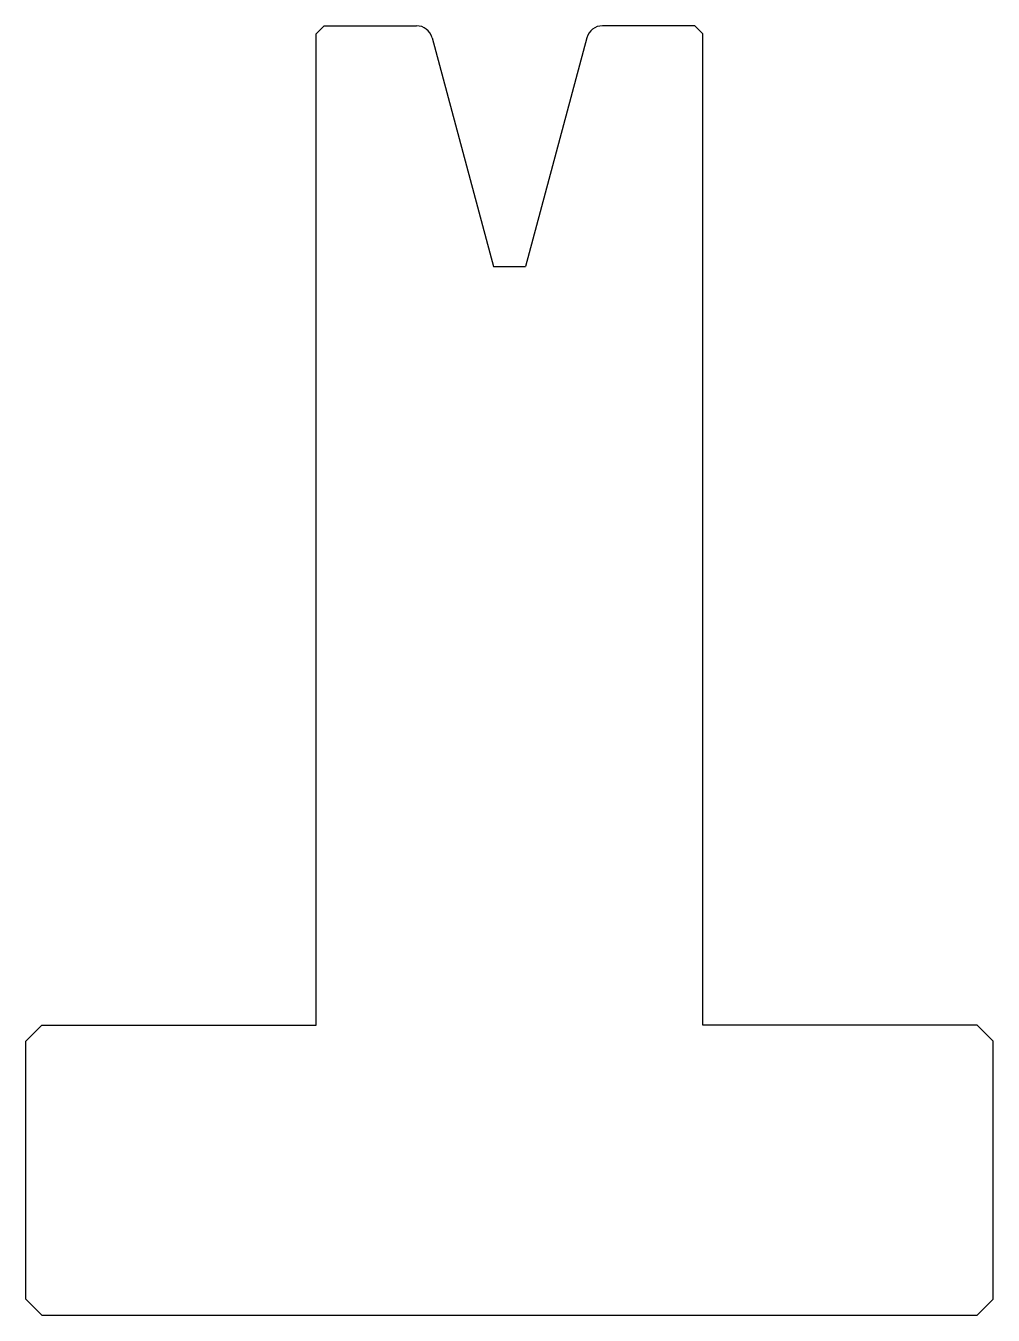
# Model space of a CAD drawing. Header units: millimetres. Extents: x 1656.3 to 1716.3, y 857.6 to 937.6.
import ezdxf

# ---------------------------------------------------------------- set-up
doc = ezdxf.new("R2010")
doc.units = ezdxf.units.MM
doc.layers.add('Default', color=7, linetype='Continuous')

msp = doc.modelspace()

# ---------------------------------------------------------------- linework, layer by layer
at = {"layer": 'Default'}
for p, q in [((1674.305, 937.121), (1674.805, 937.621)), ((1674.805, 937.621), (1680.538, 937.621)), ((1697.805, 937.621), (1692.072, 937.621)), ((1697.805, 937.621), (1698.305, 937.121)), ((1674.305, 875.621), (1674.305, 937.121)), ((1681.504, 936.879), (1685.305, 922.692)), ((1691.107, 936.879), (1687.305, 922.692)), ((1698.305, 875.621), (1698.305, 937.121)), ((1685.305, 922.692), (1687.305, 922.692)), ((1657.305, 875.621), (1656.305, 874.621)), ((1657.305, 875.621), (1674.305, 875.621)), ((1715.305, 875.621), (1698.305, 875.621)), ((1716.305, 874.621), (1715.305, 875.621)), ((1656.305, 858.621), (1656.305, 874.621)), ((1716.305, 858.621), (1716.305, 874.621)), ((1656.305, 858.621), (1657.305, 857.621)), ((1715.305, 857.621), (1716.305, 858.621)), ((1657.305, 857.621), (1715.305, 857.621))]:
    msp.add_line(p, q, dxfattribs=at)
for centre, start, end in [((1680.538, 936.621), 15, 90), ((1692.072, 936.621), 90, 165)]:
    msp.add_arc(centre, 1, start, end, dxfattribs=at)

doc.saveas('drawing.dxf')
